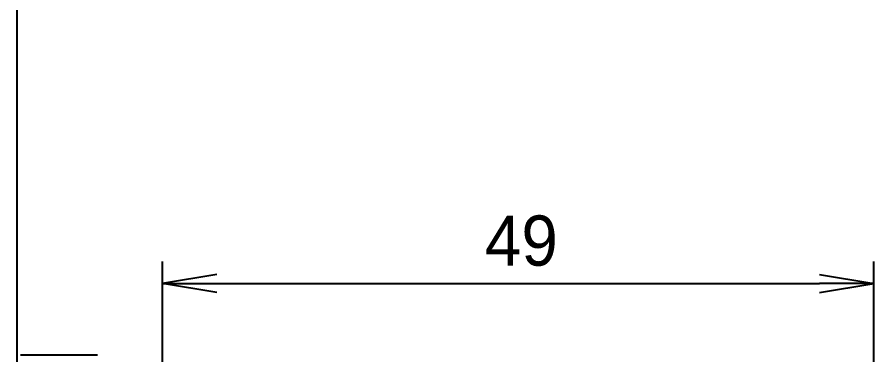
# Model space of a CAD drawing. Header units: millimetres. Extents: x 22 to 621, y 9 to 437.
# Drawn here: x 267.2 to 326.2, y 228.8 to 252.1 of the extents above; entities that cross this region are included whole.
import ezdxf

# ---------------------------------------------------------------- set-up
doc = ezdxf.new("R2010")
doc.units = ezdxf.units.MM
doc.header["$LTSCALE"] = 1.5
doc.layers.add('Dimension (ISO)', color=7, linetype='Continuous', lineweight=25)
doc.layers.add('Visible (ISO)', color=7, linetype='Continuous', lineweight=25)
doc.styles.add('Note Text (JIS)', font='MS PGothic.ttf')
doc.dimstyles.new('Default (JIS)', dxfattribs={"dimscale": 1.5, "dimtxt": 2.3, "dimasz": 2.5, "dimexe": 1, "dimexo": 0.8, "dimgap": 0.8, "dimtad": 1, "dimtoh": 1, "dimrnd": 1e-08, "dimdsep": 46, "dimtxsty": 'Note Text (JIS)', "dimblk": 'OPEN', "dimcen": 0.09, "dimdle": 5, "dimclrd": 100, "dimclre": 100, "dimclrt": 7, "dimadec": 0, "dimazin": 2, "dimtfac": 1, "dimtmove": 0, "dimatfit": 3, "dimldrblk": 'OPEN', "dimfxl": 1, "dimtolj": 1, "dimtzin": 0, "dimlwd": 25, "dimlwe": 25, "dimarcsym": 0})

# ---------------------------------------------------------------- blocks, each defined once
blk = doc.blocks.new('_Open')
at = {"color": 0, "linetype": 'ByBlock', "lineweight": -2}
for p, q in [((-1, 0.167), (0, 0)), ((-1, -0.167), (0, 0)), ((0, 0), (-1, 0))]:
    blk.add_line(p, q, dxfattribs=at)
blk = doc.blocks.new('*D28')
at = {"layer": 'Defpoints', "color": 0}
for p in [(326.192, 233.735), (277.192, 222.224), (326.192, 222.224)]:
    blk.add_point(p, dxfattribs=at)
at = {"layer": 'Dimension (ISO)', "color": 100, "lineweight": 25}
for p, q in [((277.192, 223.424), (277.192, 235.235)), ((326.192, 223.424), (326.192, 235.235)), ((280.942, 233.735), (322.442, 233.735))]:
    blk.add_line(p, q, dxfattribs=at)
at = {"layer": 'Dimension (ISO)', "color": 100, "lineweight": 25, "xscale": 3.75, "yscale": 3.75, "zscale": 3.75, "rotation": 180}
blk.add_blockref('_Open', (277.192, 233.735), dxfattribs=at)
at = {"layer": 'Dimension (ISO)', "color": 100, "lineweight": 25, "xscale": 3.75, "yscale": 3.75, "zscale": 3.75}
blk.add_blockref('_Open', (326.192, 233.735), dxfattribs=at)
at = {"layer": 'Dimension (ISO)', "color": 7, "lineweight": 25, "insert": (299.409, 236.66), "char_height": 3.45, "attachment_point": 4, "style": 'Note Text (JIS)'}
blk.add_mtext('\\A1;49', dxfattribs=at)

msp = doc.modelspace()

# ---------------------------------------------------------------- linework, layer by layer
at = {"layer": 'Visible (ISO)'}
for p, q in [((267.192, 196.718), (267.192, 291.73)), ((267.416, 228.824), (268.488, 228.824)), ((268.488, 228.824), (272.297, 228.824)), ((272.297, 228.824), (272.724, 228.824))]:
    msp.add_line(p, q, dxfattribs=at)

# ---------------------------------------------------------------- dimensions: what is measured, and where the dimension line sits
at = {"layer": 'Dimension (ISO)', "color": 100, "lineweight": 25}
dim = msp.add_linear_dim(base=(326.192, 233.735), p1=(277.192, 222.224), p2=(326.192, 222.224), angle=180, dimstyle='Default (JIS)', override={"dimtoh": 0, "dimdec": 2, "dimtp": 0, "dimtm": 0, "dimtdec": 2, "dimatfit": 2}, dxfattribs=at)
dim.commit()
dim.dimension.update_dxf_attribs({"geometry": '*D28', "text_midpoint": (301.692, 233.735), "dimtype": 160})

doc.saveas('drawing.dxf')
